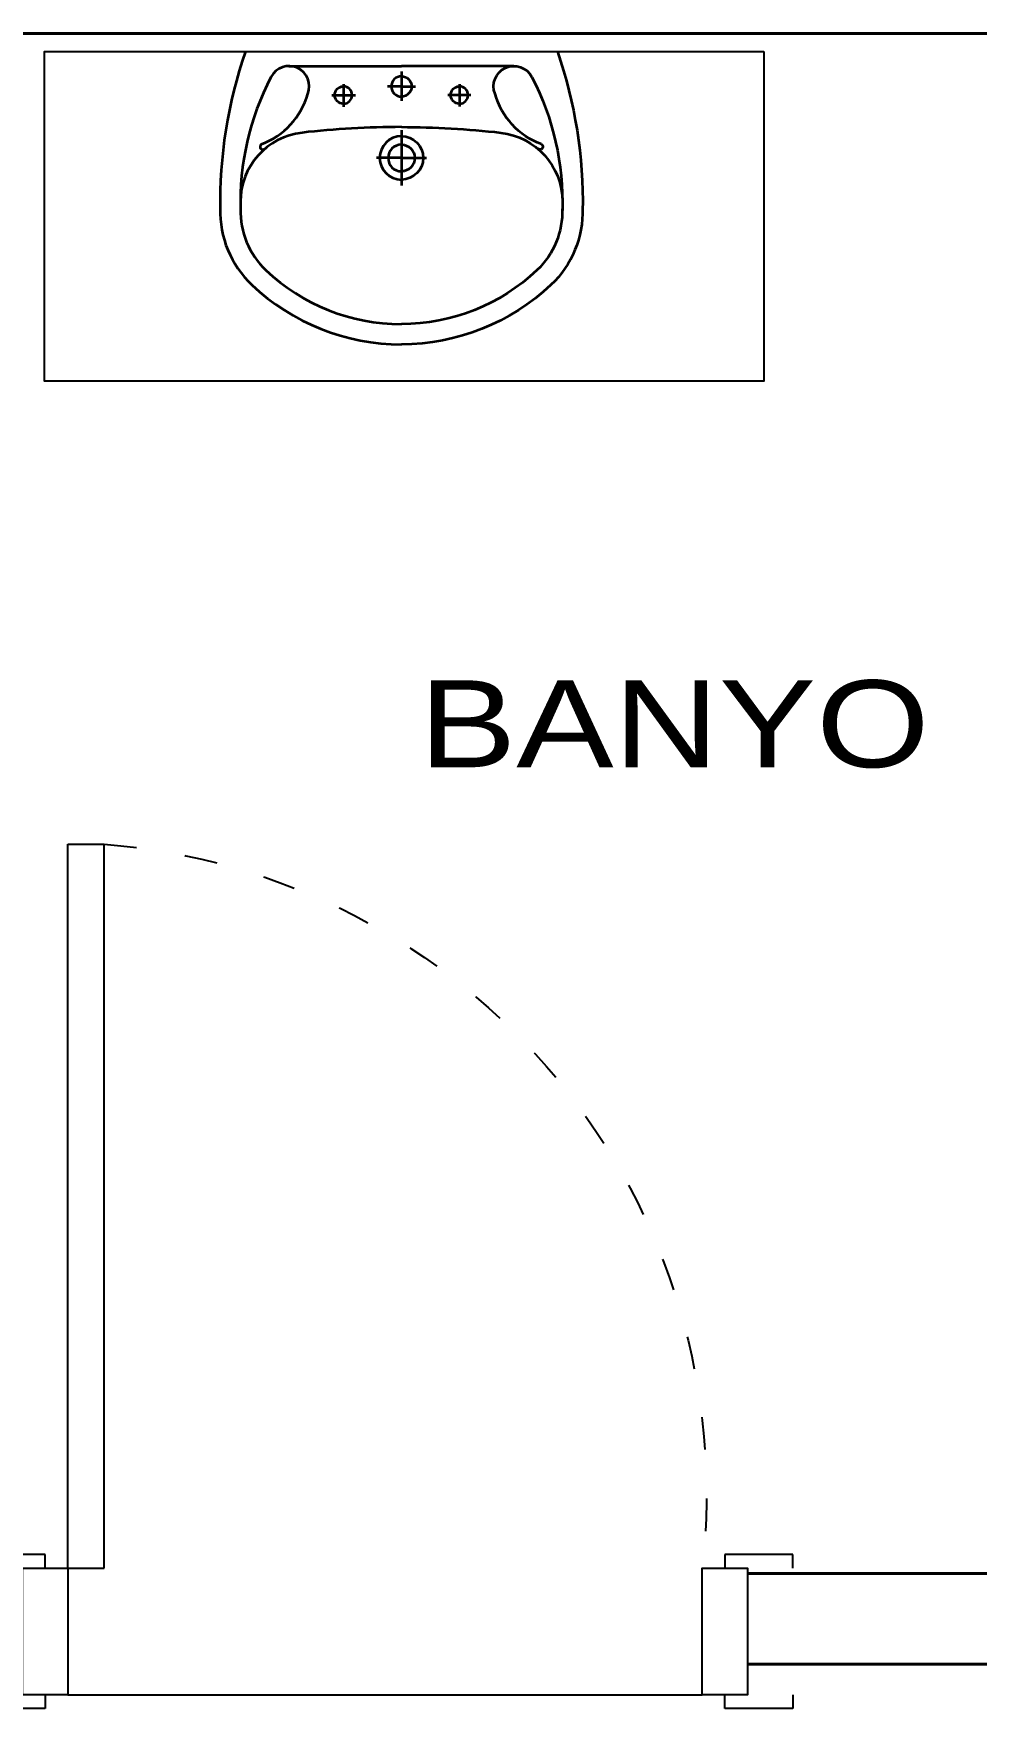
# Model space of a CAD drawing. Header units: millimetres. Extents: x 505988 to 508607, y 4596729 to 4598439.
# Drawn here: x 507391.6 to 507495.7, y 4597249.5 to 4597434.4 of the extents above; entities that cross this region are included whole.
import ezdxf

# ---------------------------------------------------------------- set-up
doc = ezdxf.new("R2010")
doc.units = ezdxf.units.MM
doc.linetypes.add('ACAD_ISO03W100', pattern=[30, 12, -18])
doc.layers.add('14_ISLAK_MEKAN_TEFRİŞ', color=134, linetype='Continuous')
for name, color, linetype, lineweight in [('DUVAR', 1, 'Continuous', 40), ('duvar_40', 7, 'Continuous', 40), ('KOLON', 40, 'Continuous', 50), ('Pencere', 150, 'Continuous', 25), ('yazı', 255, 'Continuous', 20)]:
    doc.layers.add(name, color=color, linetype=linetype, lineweight=lineweight)
doc.styles.add('2', font='Arial')

# ---------------------------------------------------------------- blocks, each defined once
blk = doc.blocks.new('*U5')
at = {"layer": 'Pencere', "lineweight": 25, "ltscale": 5}
for p, q in [((-9, 7), (-9, 86.899937)), ((-5, 86.899937), (-9, 86.899937)), ((-5, 7), (-5, 86.899937)), ((-85, 7), (-85, 8.5)), ((-85, 8.5), (-77.5, 8.5)), ((-77.5, 8.5), (-77.5, 7)), ((-2.5, 7), (-2.5, 8.5)), ((-2.5, 8.5), (5, 8.5)), ((5, 8.5), (5, 7)), ((-5, 7), (-9, 7)), ((-85, -7), (-85, -8.5)), ((-77.5, -8.5), (-77.5, -7)), ((-5, -7), (-75, -7)), ((-2.5, -7), (-2.5, -8.5)), ((5, -8.5), (5, -7)), ((-85, -8.5), (-77.5, -8.5)), ((-2.5, -8.5), (5, -8.5))]:
    blk.add_line(p, q, dxfattribs=at)
at = {"layer": 'Pencere', "lineweight": 25, "ltscale": 5, "flags": 128}
for points in [[(-75, -7), (-75, 7), (-80, 7), (-80, -7), (-75, -7)], [(0, -7), (0, 7), (-5, 7), (-5, -7), (0, -7)]]:
    blk.add_lwpolyline(points, dxfattribs=at)
at = {"layer": 'Pencere', "linetype": 'ACAD_ISO03W100', "lineweight": 25, "ltscale": 0.3}
blk.add_arc((-3.520318, 15.164474), 71.944448, 94.36819, 186.516136, dxfattribs=at)
blk = doc.blocks.new('dsfghj')
at = {"color": 0, "lineweight": 35}
for p, q in [((474613.25977, 4590005.703596), (474616.333377, 4590005.703596)), ((474614.765142, 4590007.27244), (474614.765142, 4590004.11184)), ((474623.438087, 4589997.703596), (474623.438087, 4590001.164793)), ((474613.565142, 4589997.703596), (474613.565142, 4589999.627204)), ((474611.521527, 4589997.703596), (474615.551322, 4589997.703596)), ((474613.565142, 4589997.703596), (474613.565142, 4589995.78323)), ((474619.581116, 4589997.703596), (474627.216515, 4589997.703596)), ((474623.438087, 4589997.703596), (474623.438087, 4589994.24564)), ((474614.765142, 4589988.095282), (474614.765142, 4589991.384015)), ((474613.25977, 4589989.703596), (474616.376066, 4589989.703596))]:
    blk.add_line(p, q, dxfattribs=at)
at = {"color": 0, "lineweight": 35, "flags": 128}
for points in [[(474608.765142, 4590019.228803, -0.087514), (474630.725373, 4590022.703472, -0.087514)], [(474630.39066, 4590022.698066, -0.213368), (474640.950673, 4590018.328596, -0.213368)], [(474621.539049, 4590017.011218, -0.237713), (474614.607578, 4590010.619973, -0.952509), (474612.275247, 4590015.70388, -0.127864), (474630.675929, 4590019.903909)], [(474619.165142, 4589997.703596, -0.028625), (474619.950466, 4590011.409839, -0.380474), (474629.467625, 4590019.913319, -0.380474)], [(474630.469346, 4590019.899172, -0.213368), (474638.917357, 4590016.403596, -0.191812), (474646.365142, 4589997.703596)], [(474621.539049, 4590017.011218, -1.090035), (474622.187414, 4590016.547656, -1.090035)], [(474640.950673, 4590018.328596, -0.191812), (474649.165142, 4589997.703596, -0.191812)], [(474615.965142, 4590005.703596, 1), (474613.565142, 4590005.703596, 1)], [(474615.965142, 4590005.703596, -1), (474613.565142, 4590005.703596, -1)], [(474620.438087, 4589997.703596, -1), (474626.438087, 4589997.703596, -1)], [(474612.165142, 4589997.703596, -1), (474614.965142, 4589997.703596, -1)], [(474621.598087, 4589997.703596, -1), (474625.278087, 4589997.703596, -1)], [(474612.165142, 4589997.703596, 1), (474614.965142, 4589997.703596, 1)], [(474619.165142, 4589997.703596, 0.028625), (474619.950466, 4589983.997352, 0.380474), (474629.467625, 4589975.493873, 0.380474)], [(474620.438087, 4589997.703596, 1), (474626.438087, 4589997.703596, 1)], [(474621.598087, 4589997.703596, 1), (474625.278087, 4589997.703596, 1)], [(474630.469346, 4589975.508019, 0.213368), (474638.917357, 4589979.003596, 0.191812), (474646.365142, 4589997.703596)], [(474640.950673, 4589977.078596, 0.191812), (474649.165142, 4589997.703596, 0.191812)], [(474615.965142, 4589989.703596, 1), (474613.565142, 4589989.703596, 1)], [(474615.965142, 4589989.703596, -1), (474613.565142, 4589989.703596, -1)], [(474621.539049, 4589978.395973, 0.237713), (474614.607578, 4589984.787218, 0.952509), (474612.275247, 4589979.703311, 0.127864), (474630.675929, 4589975.503282)], [(474621.539049, 4589978.395973, 1.090035), (474622.187414, 4589978.859535, 1.090035)], [(474608.765142, 4589976.178388, 0.087514), (474630.725373, 4589972.703719, 0.087514)], [(474630.39066, 4589972.709125, 0.213368), (474640.950673, 4589977.078596, 0.213368)]]:
    blk.add_lwpolyline(points, format="xyb", dxfattribs=at)
for points in [[(474610.765142, 4590013.218689), (474610.765142, 4589997.703596)], [(474610.765142, 4589982.188502), (474610.765142, 4589997.703596)], [(474611.722966, 4589997.703596), (474615.551322, 4589997.703596)], [(474620.04732, 4589997.703596), (474626.962938, 4589997.703596)]]:
    blk.add_lwpolyline(points, dxfattribs=at)
blk = doc.blocks.new('97809')
at = {"layer": '14_ISLAK_MEKAN_TEFRİŞ', "flags": 128}
blk.add_lwpolyline([(73.680187, 0), (73.680187, 36.375048), (-5.724317, 36.375048), (-5.724317, 0)], close=True, dxfattribs=at)
at = {"layer": '14_ISLAK_MEKAN_TEFRİŞ', "xscale": -0.8, "yscale": 0.8, "zscale": 0.8, "rotation": 270}
blk.add_blockref('dsfghj', (-3671964.487082, -379687.012113), dxfattribs=at)

msp = doc.modelspace()

# ---------------------------------------------------------------- linework, layer by layer
at = {"layer": 'duvar_40'}
for p, q in [((507578.982489, 4597434.360995), (507248.982489, 4597434.360995)), ((507470.395716, 4597264.360995), (507578.982489, 4597264.360995)), ((507470.395716, 4597254.360995), (507588.982489, 4597254.360995))]:
    msp.add_line(p, q, dxfattribs=at)

# ---------------------------------------------------------------- block references
at = {"layer": 'DUVAR', "xscale": -1, "rotation": 180}
msp.add_blockref('97809', (507398.5182, 4597432.360568), dxfattribs=at)
at = {"layer": 'KOLON', "xscale": -1}
msp.add_blockref('*U5', (507390.395716, 4597257.959085), dxfattribs=at)

# ---------------------------------------------------------------- texts
at = {"layer": 'yazı', "style": '2', "width": 1.2}
msp.add_text('BANYO', height=9.600136, dxfattribs=at).set_placement((507434.142798, 4597353.362716))

doc.saveas('drawing.dxf')
